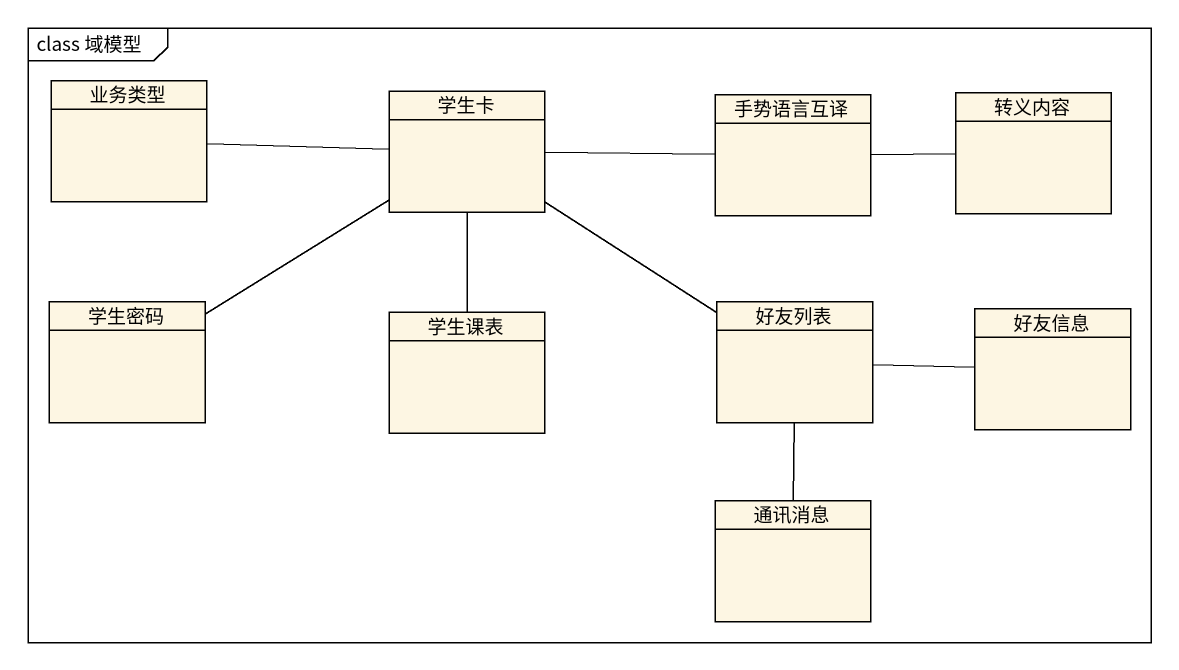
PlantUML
@startuml
mainframe class 域模型
hide circle
hide empty members
class 业务类型
class 学生卡
class 手势语言互译
class 转义内容
class 学生密码
class 学生课表
class 好友列表
class 好友信息
class 通讯消息
业务类型 -right- 学生卡
学生卡 -right- 手势语言互译
转义内容 -left- 手势语言互译
学生密码 -up- 学生卡
学生课表 -up- 学生卡
好友列表 -up- 学生卡
好友信息 -left- 好友列表
通讯消息 -up- 好友列表
@enduml
